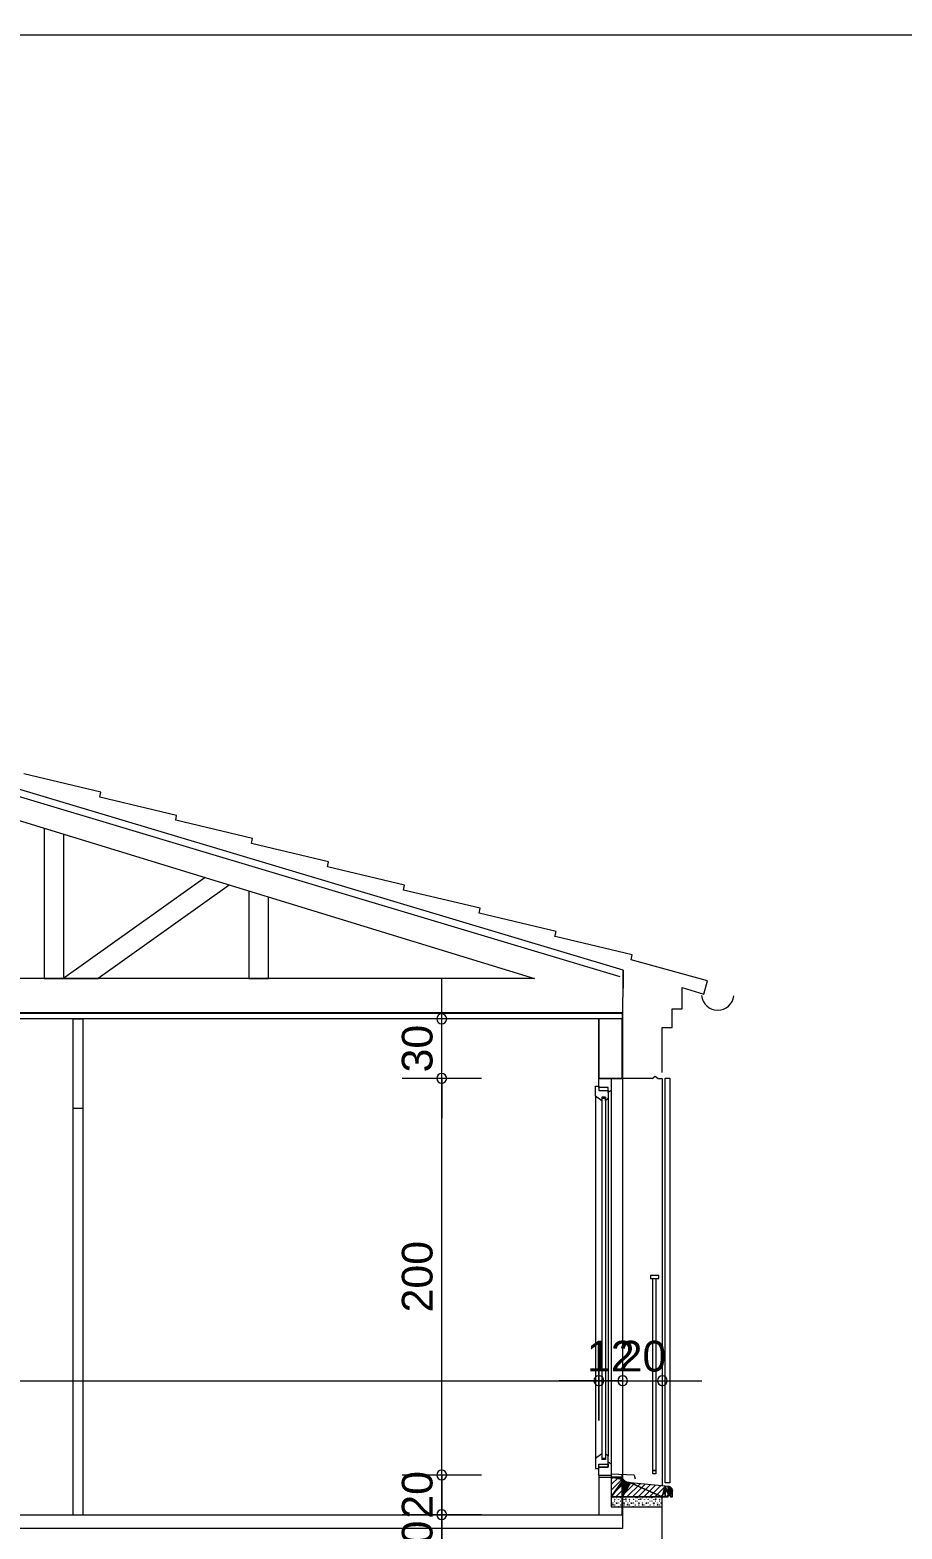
# Model space of a CAD drawing. Header units: metres. Extents: x -30.4 to 29.6, y -50.6 to 0.4.
# Drawn here: x 9.96 to 14.36, y -43.17 to -35.61 of the extents above; entities that cross this region are included whole.
import ezdxf
from ezdxf.enums import TextEntityAlignment as Align

# ---------------------------------------------------------------- set-up
doc = ezdxf.new("R2010")
doc.units = ezdxf.units.M
doc.header["$MEASUREMENT"] = 0
doc.layers.add('Calque commun', color=7, linetype='Continuous')
doc.layers.add('Cotations', color=7, linetype='Continuous')
doc.styles.add('Arial10', font='arial.ttf', dxfattribs={"height": 0.154626})

# ---------------------------------------------------------------- blocks, each defined once
blk = doc.blocks.new('CARTDCE')
at = {"layer": 'Calque commun', "color": 9, "linetype": 'Continuous', "lineweight": 9}
blk.add_line((20.202, 28.93), (-21.798, 28.93), dxfattribs=at)
blk = doc.blocks.new('new379')
at = {"layer": 'Cotations', "color": 14, "linetype": 'Continuous', "lineweight": 9}
blk.add_arc((0, 0), 0.5, 0, 359.9994, dxfattribs=at)
blk = doc.blocks.new('new380')
at = {"layer": 'Cotations', "color": 14, "linetype": 'Continuous', "lineweight": 9}
blk.add_arc((0, 0), 0.5, 0, 359.9994, dxfattribs=at)
blk = doc.blocks.new('DimLine45587')
at = {"layer": 'Cotations', "color": 14, "linetype": 'Continuous', "lineweight": 9}
for p, q in [((12.038, -42.8954), (12.038, -42.6954)), ((12.238, -42.8954), (11.838, -42.8954)), ((12.038, -43.0954), (12.038, -42.8954)), ((12.238, -43.0954), (11.838, -43.0954)), ((12.038, -43.0954), (12.038, -43.2954))]:
    blk.add_line(p, q, dxfattribs=at)
at = {"layer": 'Cotations', "color": 14, "linetype": 'Continuous', "lineweight": 9, "xscale": 0.05000000074505806, "yscale": 0.05000000074505806, "zscale": 0.05000000074505806}
for name, p, rotation in [('new380', (12.038, -42.8954), -90.00000000000001), ('new379', (12.038, -43.0954), 90)]:
    blk.add_blockref(name, p, dxfattribs=dict(at, rotation=rotation))
at = {"layer": 'Cotations', "color": 7, "linetype": 'Continuous', "lineweight": 9, "style": 'Arial10'}
blk.add_text('20', height=0.15463, rotation=90, dxfattribs=at).set_placement((12.0379, -42.9954), align=Align.BOTTOM_CENTER)
blk = doc.blocks.new('new381')
at = {"layer": 'Cotations', "color": 14, "linetype": 'Continuous', "lineweight": 9}
blk.add_arc((0, 0), 0.5, 0, 359.9994, dxfattribs=at)
blk = doc.blocks.new('new382')
at = {"layer": 'Cotations', "color": 14, "linetype": 'Continuous', "lineweight": 9}
blk.add_arc((0, 0), 0.5, 0, 359.9994, dxfattribs=at)
blk = doc.blocks.new('DimLine45593')
at = {"layer": 'Cotations', "color": 14, "linetype": 'Continuous', "lineweight": 9}
for p, q in [((12.038, -40.8954), (12.038, -40.6954)), ((12.238, -40.8954), (11.838, -40.8954)), ((12.038, -42.8954), (12.038, -40.8954)), ((12.238, -42.8954), (11.838, -42.8954)), ((12.038, -42.8954), (12.038, -43.0954))]:
    blk.add_line(p, q, dxfattribs=at)
at = {"layer": 'Cotations', "color": 14, "linetype": 'Continuous', "lineweight": 9, "xscale": 0.05000000074505806, "yscale": 0.05000000074505806, "zscale": 0.05000000074505806}
for name, p, rotation in [('new382', (12.038, -40.8954), -90.00000000000001), ('new381', (12.038, -42.8954), 90)]:
    blk.add_blockref(name, p, dxfattribs=dict(at, rotation=rotation))
at = {"layer": 'Cotations', "color": 7, "linetype": 'Continuous', "lineweight": 9, "style": 'Arial10'}
blk.add_text('200', height=0.15463, rotation=90, dxfattribs=at).set_placement((12.0379, -41.8954), align=Align.BOTTOM_CENTER)
blk = doc.blocks.new('new383')
at = {"layer": 'Cotations', "color": 14, "linetype": 'Continuous', "lineweight": 9}
blk.add_arc((0, 0), 0.5, 0, 359.9994, dxfattribs=at)
blk = doc.blocks.new('new384')
at = {"layer": 'Cotations', "color": 14, "linetype": 'Continuous', "lineweight": 9}
blk.add_arc((0, 0), 0.5, 0, 359.9994, dxfattribs=at)
blk = doc.blocks.new('DimLine45599')
at = {"layer": 'Cotations', "color": 14, "linetype": 'Continuous', "lineweight": 9}
for p, q in [((12.038, -40.5954), (12.038, -40.3954)), ((12.238, -40.5954), (11.838, -40.5954)), ((12.038, -40.8954), (12.038, -40.5954)), ((12.238, -40.8954), (11.838, -40.8954)), ((12.038, -40.8954), (12.038, -41.0954))]:
    blk.add_line(p, q, dxfattribs=at)
at = {"layer": 'Cotations', "color": 14, "linetype": 'Continuous', "lineweight": 9, "xscale": 0.05000000074505806, "yscale": 0.05000000074505806, "zscale": 0.05000000074505806}
for name, p, rotation in [('new384', (12.038, -40.5954), -90.00000000000001), ('new383', (12.038, -40.8954), 90)]:
    blk.add_blockref(name, p, dxfattribs=dict(at, rotation=rotation))
at = {"layer": 'Cotations', "color": 7, "linetype": 'Continuous', "lineweight": 9, "style": 'Arial10'}
blk.add_text('30', height=0.15463, rotation=90, dxfattribs=at).set_placement((12.0379, -40.7454), align=Align.BOTTOM_CENTER)
blk = doc.blocks.new('new391')
at = {"layer": 'Cotations', "color": 14, "linetype": 'Continuous', "lineweight": 9}
blk.add_arc((0, 0), 0.5, 0, 359.9994, dxfattribs=at)
blk = doc.blocks.new('new392')
at = {"layer": 'Cotations', "color": 14, "linetype": 'Continuous', "lineweight": 9}
blk.add_arc((0, 0), 0.5, 0, 359.9994, dxfattribs=at)
blk = doc.blocks.new('DimLine45634')
at = {"layer": 'Cotations', "color": 14, "linetype": 'Continuous', "lineweight": 9}
for p, q in [((12.038, -43.0954), (12.038, -42.8954)), ((12.238, -43.0954), (11.838, -43.0954)), ((12.038, -43.3954), (12.038, -43.0954)), ((12.238, -43.3954), (11.838, -43.3954)), ((12.038, -43.3954), (12.038, -43.5954))]:
    blk.add_line(p, q, dxfattribs=at)
at = {"layer": 'Cotations', "color": 14, "linetype": 'Continuous', "lineweight": 9, "xscale": 0.05000000074505806, "yscale": 0.05000000074505806, "zscale": 0.05000000074505806}
for name, p, rotation in [('new392', (12.038, -43.0954), -90.00000000000001), ('new391', (12.038, -43.3954), 90)]:
    blk.add_blockref(name, p, dxfattribs=dict(at, rotation=rotation))
at = {"layer": 'Cotations', "color": 7, "linetype": 'Continuous', "lineweight": 9, "style": 'Arial10'}
blk.add_text('30', height=0.15463, rotation=90, dxfattribs=at).set_placement((12.0379, -43.2454), align=Align.BOTTOM_CENTER)
blk = doc.blocks.new('new431')
at = {"layer": 'Cotations', "color": 14, "linetype": 'Continuous', "lineweight": 9}
blk.add_arc((0, 0), 0.5, 0, 359.9994, dxfattribs=at)
blk = doc.blocks.new('new432')
at = {"layer": 'Cotations', "color": 14, "linetype": 'Continuous', "lineweight": 9}
blk.add_arc((0, 0), 0.5, 0, 359.9994, dxfattribs=at)
blk = doc.blocks.new('DimLine45868')
at = {"layer": 'Cotations', "color": 14, "linetype": 'Continuous', "lineweight": 9}
for p, q in [((12.95, -42.2199), (12.95, -42.6199)), ((13.15, -42.2199), (13.15, -42.6199)), ((12.95, -42.4199), (12.75, -42.4199)), ((12.95, -42.4199), (13.15, -42.4199)), ((13.15, -42.4199), (13.35, -42.4199))]:
    blk.add_line(p, q, dxfattribs=at)
at = {"layer": 'Cotations', "color": 14, "linetype": 'Continuous', "lineweight": 9, "xscale": 0.05000000074505806, "yscale": 0.05000000074505806, "zscale": 0.05000000074505806}
blk.add_blockref('new431', (12.95, -42.4199), dxfattribs=at)
at = {"layer": 'Cotations', "color": 14, "linetype": 'Continuous', "lineweight": 9, "xscale": 0.05000000074505806, "yscale": 0.05000000074505806, "zscale": 0.05000000074505806, "rotation": 180}
blk.add_blockref('new432', (13.15, -42.4199), dxfattribs=at)
at = {"layer": 'Cotations', "color": 7, "linetype": 'Continuous', "lineweight": 9, "style": 'Arial10'}
blk.add_text('20', height=0.15463, dxfattribs=at).set_placement((13.05, -42.4198), align=Align.BOTTOM_CENTER)
blk = doc.blocks.new('new433')
at = {"layer": 'Cotations', "color": 14, "linetype": 'Continuous', "lineweight": 9}
blk.add_arc((0, 0), 0.5, 0, 359.9994, dxfattribs=at)
blk = doc.blocks.new('new434')
at = {"layer": 'Cotations', "color": 14, "linetype": 'Continuous', "lineweight": 9}
blk.add_arc((0, 0), 0.5, 0, 359.9994, dxfattribs=at)
blk = doc.blocks.new('DimLine45874')
at = {"layer": 'Cotations', "color": 14, "linetype": 'Continuous', "lineweight": 9}
for p, q in [((12.83, -42.2199), (12.83, -42.6199)), ((12.95, -42.2199), (12.95, -42.6199)), ((12.83, -42.4199), (12.63, -42.4199)), ((12.83, -42.4199), (12.95, -42.4199)), ((12.95, -42.4199), (13.15, -42.4199))]:
    blk.add_line(p, q, dxfattribs=at)
at = {"layer": 'Cotations', "color": 14, "linetype": 'Continuous', "lineweight": 9, "xscale": 0.05000000074505806, "yscale": 0.05000000074505806, "zscale": 0.05000000074505806}
blk.add_blockref('new433', (12.83, -42.4199), dxfattribs=at)
at = {"layer": 'Cotations', "color": 14, "linetype": 'Continuous', "lineweight": 9, "xscale": 0.05000000074505806, "yscale": 0.05000000074505806, "zscale": 0.05000000074505806, "rotation": 180}
blk.add_blockref('new434', (12.95, -42.4199), dxfattribs=at)
at = {"layer": 'Cotations', "color": 7, "linetype": 'Continuous', "lineweight": 9, "style": 'Arial10'}
blk.add_text('12', height=0.15463, dxfattribs=at).set_placement((12.89, -42.4198), align=Align.BOTTOM_CENTER)
blk = doc.blocks.new('new439')
at = {"layer": 'Cotations', "color": 14, "linetype": 'Continuous', "lineweight": 9}
blk.add_arc((0, 0), 0.5, 0, 359.9994, dxfattribs=at)
blk = doc.blocks.new('new440')
at = {"layer": 'Cotations', "color": 14, "linetype": 'Continuous', "lineweight": 9}
blk.add_arc((0, 0), 0.5, 0, 359.9994, dxfattribs=at)
blk = doc.blocks.new('DimLine45893')
at = {"layer": 'Cotations', "color": 14, "linetype": 'Continuous', "lineweight": 9}
for p, q in [((4.4684, -42.6199), (4.4684, -42.2199)), ((12.83, -42.6199), (12.83, -42.2199)), ((4.4684, -42.4199), (4.2684, -42.4199)), ((4.4684, -42.4199), (12.83, -42.4199)), ((12.83, -42.4199), (13.03, -42.4199))]:
    blk.add_line(p, q, dxfattribs=at)
at = {"layer": 'Cotations', "color": 14, "linetype": 'Continuous', "lineweight": 9, "xscale": 0.05000000074505806, "yscale": 0.05000000074505806, "zscale": 0.05000000074505806}
blk.add_blockref('new439', (4.4684, -42.4199), dxfattribs=at)
at = {"layer": 'Cotations', "color": 14, "linetype": 'Continuous', "lineweight": 9, "xscale": 0.05000000074505806, "yscale": 0.05000000074505806, "zscale": 0.05000000074505806, "rotation": 180}
blk.add_blockref('new440', (12.83, -42.4199), dxfattribs=at)
at = {"layer": 'Cotations', "color": 7, "linetype": 'Continuous', "lineweight": 9, "style": 'Arial10'}
blk.add_text('836', height=0.15463, dxfattribs=at).set_placement((8.6492, -42.4198), align=Align.BOTTOM_CENTER)
blk = doc.blocks.new('hatch2')
at = {"layer": 'Calque commun', "color": 7, "linetype": 'Continuous', "lineweight": 9}
for p, q in [((12.9018, -42.9054), (12.8915, -42.9157)), ((12.9301, -42.9054), (12.8915, -42.944)), ((12.9501, -42.9136), (12.8915, -42.9722)), ((12.9645, -42.9275), (12.8915, -43.0005)), ((12.9861, -42.9342), (12.915, -43.0054)), ((13.0122, -42.9364), (12.9432, -43.0054)), ((13.0379, -42.939), (12.9715, -43.0054)), ((13.0636, -42.9416), (12.9998, -43.0054)), ((13.0893, -42.9441), (13.0281, -43.0054)), ((13.1151, -42.9467), (13.0564, -43.0054)), ((13.1408, -42.9492), (13.0847, -43.0054)), ((13.1666, -42.9518), (13.1129, -43.0054)), ((13.1905, -42.9561), (13.1412, -43.0054)), ((13.2015, -42.9734), (13.1695, -43.0054)), ((13.2015, -43.0017), (13.1978, -43.0054))]:
    blk.add_line(p, q, dxfattribs=at)
at = {"layer": 'Calque commun', "color": 7, "linetype": 'Continuous', "lineweight": 18}
mesh = blk.add_polyface(dxfattribs=at)
corners = [(13.165, -43.0054), (13.1793, -43.0039), (13.1795, -43.0024), (12.9473, -42.9088), (12.9457, -42.9054), (12.8915, -42.9054), (12.95, -43.0054), (12.9866, -42.9342), (12.9828, -42.9339), (13.191, -43.001), (13.1915, -43.0024), (13.2015, -43.0054), (13.15, -43.0054), (12.9903, -42.9342), (13.1863, -42.9978), (13.1877, -42.9981), (13.2015, -42.9725), (13.1897, -42.9556), (13.1878, -42.9546), (13.1858, -42.9538), (13.1975, -42.9627), (13.1848, -42.9978), (13.1987, -42.9645), (12.9491, -42.9121), (13.1837, -42.9532), (13.1816, -42.9528), (13.1795, -42.9526), (13.2011, -42.9704), (13.2004, -42.9683), (13.1917, -43.0039), (13.1915, -43.0054), (12.9791, -42.9333), (12.9754, -42.9324), (13.1833, -42.9981), (12.9535, -42.9182), (12.9512, -42.9152), (13.165, -42.9517), (13.182, -42.9988), (13.1915, -42.9567), (13.1932, -42.958), (13.1901, -42.9998), (13.189, -42.9988), (12.8915, -43.0054), (13.18, -43.001), (13.1809, -42.9998), (13.1996, -42.9664), (12.9719, -42.9312), (12.9684, -42.9296), (12.9561, -42.921), (12.9589, -42.9235), (12.9619, -42.9258), (13.1962, -42.961), (13.1948, -42.9594), (12.9651, -42.9279), (13.1795, -43.0054)]
mesh.append_faces([[corners[k] for k in face] for face in [(39, 51, 52)]], dxfattribs={"vtx0": -1, "color": 7})
mesh.append_faces([[corners[k] for k in face] for face in [(20, 21, 22), (36, 37, 26), (38, 21, 39), (40, 16, 41), (42, 34, 5), (24, 33, 19), (48, 6, 49), (13, 12, 36), (33, 26, 37), (0, 36, 12)]], dxfattribs={"vtx0": -1, "vtx1": -1, "color": 7})
mesh.append_faces([[corners[k] for k in face] for face in [(33, 17, 19), (21, 28, 22), (0, 37, 36), (24, 26, 33), (21, 51, 39)]], dxfattribs={"vtx0": -1, "vtx1": -1, "vtx2": -1, "color": 7})
mesh.append_faces([[corners[k] for k in face] for face in [(0, 1, 2), (6, 7, 8), (21, 27, 28), (6, 31, 32), (6, 13, 7), (0, 43, 44), (40, 11, 16), (21, 16, 27), (6, 50, 49), (0, 2, 43), (0, 44, 37), (48, 42, 6), (38, 33, 21), (6, 8, 31)]], dxfattribs={"vtx0": -1, "vtx2": -1, "color": 7})
mesh.append_faces([[corners[k] for k in face] for face in [(9, 10, 11), (6, 12, 13), (14, 15, 16), (23, 3, 5), (21, 14, 16), (10, 29, 11), (34, 35, 5), (38, 17, 33), (40, 9, 11), (46, 47, 6), (35, 23, 5), (48, 34, 42), (47, 53, 6), (53, 50, 6), (32, 46, 6), (20, 51, 21), (15, 41, 16)]], dxfattribs={"vtx1": -1, "vtx2": -1, "color": 7})
mesh.append_faces([[corners[k] for k in face] for face in [(3, 4, 5), (17, 18, 19), (24, 25, 26), (29, 30, 11), (28, 45, 22), (0, 54, 1)]], dxfattribs={"vtx2": -1, "color": 7})
blk = doc.blocks.new('Block45927')
at = {"layer": 'Calque commun', "color": 7, "linetype": 'Continuous', "lineweight": 9}
for p, q in [((12.8925, -43.0162), (12.8915, -43.0162)), ((12.8915, -43.0195), (12.8925, -43.0195)), ((12.8921, -43.0272), (12.8915, -43.0266)), ((12.8915, -43.0279), (12.8921, -43.0272)), ((12.8934, -43.0179), (12.8925, -43.0162)), ((12.8925, -43.0195), (12.8934, -43.0179)), ((12.899, -43.046), (12.9, -43.0444)), ((12.9, -43.0476), (12.899, -43.046)), ((12.9, -43.0444), (12.9018, -43.0444)), ((12.9018, -43.0476), (12.9, -43.0476)), ((12.9003, -43.0085), (12.9009, -43.0079)), ((12.9009, -43.0091), (12.9003, -43.0085)), ((12.9003, -43.0366), (12.9009, -43.036)), ((12.9009, -43.0372), (12.9003, -43.0366)), ((12.9009, -43.0079), (12.9015, -43.0085)), ((12.9015, -43.0085), (12.9009, -43.0091)), ((12.9009, -43.036), (12.9015, -43.0366)), ((12.9015, -43.0366), (12.9009, -43.0372)), ((12.9018, -43.0444), (12.9028, -43.046)), ((12.9028, -43.046), (12.9018, -43.0476)), ((12.9096, -43.0179), (12.9103, -43.0172)), ((12.9103, -43.0185), (12.9096, -43.0179)), ((12.9096, -43.0272), (12.9103, -43.0266)), ((12.9103, -43.0279), (12.9096, -43.0272)), ((12.9096, -43.046), (12.9103, -43.0454)), ((12.9103, -43.0466), (12.9096, -43.046)), ((12.9096, -43.0554), (12.9103, -43.0547)), ((12.9103, -43.0172), (12.9109, -43.0179)), ((12.9109, -43.0179), (12.9103, -43.0185)), ((12.9103, -43.0266), (12.9109, -43.0272)), ((12.9109, -43.0272), (12.9103, -43.0279)), ((12.9103, -43.0454), (12.9109, -43.046)), ((12.9109, -43.046), (12.9103, -43.0466)), ((12.9103, -43.0547), (12.9109, -43.0554)), ((12.9178, -43.0366), (12.9187, -43.035)), ((12.9187, -43.0382), (12.9178, -43.0366)), ((12.9187, -43.035), (12.9206, -43.035)), ((12.9206, -43.0382), (12.9187, -43.0382)), ((12.919, -43.0085), (12.9196, -43.0079)), ((12.9196, -43.0091), (12.919, -43.0085)), ((12.9196, -43.0079), (12.9203, -43.0085)), ((12.9203, -43.0085), (12.9196, -43.0091)), ((12.9206, -43.035), (12.9215, -43.0366)), ((12.9215, -43.0366), (12.9206, -43.0382)), ((12.9271, -43.0554), (12.9281, -43.0537)), ((12.9281, -43.0537), (12.93, -43.0537)), ((12.9284, -43.0179), (12.929, -43.0172)), ((12.929, -43.0185), (12.9284, -43.0179)), ((12.9284, -43.0366), (12.929, -43.036)), ((12.929, -43.0372), (12.9284, -43.0366)), ((12.929, -43.0172), (12.9296, -43.0179)), ((12.9296, -43.0179), (12.929, -43.0185)), ((12.929, -43.036), (12.9296, -43.0366)), ((12.9296, -43.0366), (12.929, -43.0372)), ((12.93, -43.0537), (12.9309, -43.0554)), ((12.9378, -43.0085), (12.9384, -43.0079)), ((12.9384, -43.0091), (12.9378, -43.0085)), ((12.9378, -43.0272), (12.9384, -43.0266)), ((12.9384, -43.0279), (12.9378, -43.0272)), ((12.9378, -43.046), (12.9384, -43.0454)), ((12.9384, -43.0466), (12.9378, -43.046)), ((12.9384, -43.0079), (12.939, -43.0085)), ((12.939, -43.0085), (12.9384, -43.0091)), ((12.9384, -43.0266), (12.939, -43.0272)), ((12.939, -43.0272), (12.9384, -43.0279)), ((12.9384, -43.0454), (12.939, -43.046)), ((12.939, -43.046), (12.9384, -43.0466)), ((12.9459, -43.0085), (12.9468, -43.0069)), ((12.9468, -43.0101), (12.9459, -43.0085)), ((12.9468, -43.0069), (12.9487, -43.0069)), ((12.9487, -43.0101), (12.9468, -43.0101)), ((12.9471, -43.0272), (12.9478, -43.0266)), ((12.9478, -43.0279), (12.9471, -43.0272)), ((12.9478, -43.0266), (12.9484, -43.0272)), ((12.9484, -43.0272), (12.9478, -43.0279)), ((12.9487, -43.0069), (12.9496, -43.0085)), ((12.9496, -43.0085), (12.9487, -43.0101)), ((12.9553, -43.0366), (12.9562, -43.035)), ((12.9562, -43.0382), (12.9553, -43.0366)), ((12.9562, -43.035), (12.9581, -43.035)), ((12.9581, -43.0382), (12.9562, -43.0382)), ((12.9565, -43.0179), (12.9571, -43.0172)), ((12.9571, -43.0185), (12.9565, -43.0179)), ((12.9565, -43.046), (12.9571, -43.0454)), ((12.9571, -43.0466), (12.9565, -43.046)), ((12.9571, -43.0172), (12.9578, -43.0179)), ((12.9578, -43.0179), (12.9571, -43.0185)), ((12.9571, -43.0454), (12.9578, -43.046)), ((12.9578, -43.046), (12.9571, -43.0466)), ((12.9581, -43.035), (12.959, -43.0366)), ((12.959, -43.0366), (12.9581, -43.0382)), ((12.9646, -43.0179), (12.9656, -43.0162)), ((12.9656, -43.0195), (12.9646, -43.0179)), ((12.9656, -43.0162), (12.9665, -43.0162)), ((12.9665, -43.0195), (12.9656, -43.0195)), ((12.9659, -43.0272), (12.9665, -43.0266)), ((12.9665, -43.0279), (12.9659, -43.0272)), ((12.9675, -43.0162), (12.9665, -43.0162)), ((12.9665, -43.0195), (12.9675, -43.0195)), ((12.9671, -43.0272), (12.9665, -43.0266)), ((12.9665, -43.0279), (12.9671, -43.0272)), ((12.9684, -43.0179), (12.9675, -43.0162)), ((12.9675, -43.0195), (12.9684, -43.0179)), ((12.974, -43.046), (12.975, -43.0444)), ((12.975, -43.0476), (12.974, -43.046)), ((12.975, -43.0444), (12.9768, -43.0444)), ((12.9768, -43.0476), (12.975, -43.0476)), ((12.9753, -43.0085), (12.9759, -43.0079)), ((12.9759, -43.0091), (12.9753, -43.0085)), ((12.9753, -43.0366), (12.9759, -43.036)), ((12.9759, -43.0372), (12.9753, -43.0366)), ((12.9759, -43.0079), (12.9765, -43.0085)), ((12.9765, -43.0085), (12.9759, -43.0091)), ((12.9759, -43.036), (12.9765, -43.0366)), ((12.9765, -43.0366), (12.9759, -43.0372)), ((12.9768, -43.0444), (12.9778, -43.046)), ((12.9778, -43.046), (12.9768, -43.0476)), ((12.9846, -43.0179), (12.9853, -43.0172)), ((12.9853, -43.0185), (12.9846, -43.0179)), ((12.9846, -43.0272), (12.9853, -43.0266)), ((12.9853, -43.0279), (12.9846, -43.0272)), ((12.9846, -43.046), (12.9853, -43.0454)), ((12.9853, -43.0466), (12.9846, -43.046)), ((12.9846, -43.0554), (12.9853, -43.0547)), ((12.9853, -43.0172), (12.9859, -43.0179)), ((12.9859, -43.0179), (12.9853, -43.0185)), ((12.9853, -43.0266), (12.9859, -43.0272)), ((12.9859, -43.0272), (12.9853, -43.0279)), ((12.9853, -43.0454), (12.9859, -43.046)), ((12.9859, -43.046), (12.9853, -43.0466)), ((12.9853, -43.0547), (12.9859, -43.0554)), ((12.9928, -43.0366), (12.9937, -43.035)), ((12.9937, -43.0382), (12.9928, -43.0366)), ((12.9937, -43.035), (12.9956, -43.035)), ((12.9956, -43.0382), (12.9937, -43.0382)), ((12.994, -43.0085), (12.9946, -43.0079)), ((12.9946, -43.0091), (12.994, -43.0085)), ((12.9946, -43.0079), (12.9953, -43.0085)), ((12.9953, -43.0085), (12.9946, -43.0091)), ((12.9956, -43.035), (12.9965, -43.0366)), ((12.9965, -43.0366), (12.9956, -43.0382)), ((13.0021, -43.0554), (13.0031, -43.0537)), ((13.0031, -43.0537), (13.005, -43.0537)), ((13.0034, -43.0179), (13.004, -43.0172)), ((13.004, -43.0185), (13.0034, -43.0179)), ((13.0034, -43.0366), (13.004, -43.036)), ((13.004, -43.0372), (13.0034, -43.0366)), ((13.004, -43.0172), (13.0046, -43.0179)), ((13.0046, -43.0179), (13.004, -43.0185)), ((13.004, -43.036), (13.0046, -43.0366)), ((13.0046, -43.0366), (13.004, -43.0372)), ((13.005, -43.0537), (13.0059, -43.0554)), ((13.0128, -43.0085), (13.0134, -43.0079)), ((13.0134, -43.0091), (13.0128, -43.0085)), ((13.0128, -43.0272), (13.0134, -43.0266)), ((13.0134, -43.0279), (13.0128, -43.0272)), ((13.0128, -43.046), (13.0134, -43.0454)), ((13.0134, -43.0466), (13.0128, -43.046)), ((13.0134, -43.0079), (13.014, -43.0085)), ((13.014, -43.0085), (13.0134, -43.0091)), ((13.0134, -43.0266), (13.014, -43.0272)), ((13.014, -43.0272), (13.0134, -43.0279)), ((13.0134, -43.0454), (13.014, -43.046)), ((13.014, -43.046), (13.0134, -43.0466)), ((13.0209, -43.0085), (13.0218, -43.0069)), ((13.0218, -43.0101), (13.0209, -43.0085)), ((13.0218, -43.0069), (13.0237, -43.0069)), ((13.0237, -43.0101), (13.0218, -43.0101)), ((13.0221, -43.0272), (13.0228, -43.0266)), ((13.0228, -43.0279), (13.0221, -43.0272)), ((13.0228, -43.0266), (13.0234, -43.0272)), ((13.0234, -43.0272), (13.0228, -43.0279)), ((13.0237, -43.0069), (13.0246, -43.0085)), ((13.0246, -43.0085), (13.0237, -43.0101)), ((13.0303, -43.0366), (13.0312, -43.035)), ((13.0312, -43.0382), (13.0303, -43.0366)), ((13.0312, -43.035), (13.0331, -43.035)), ((13.0331, -43.0382), (13.0312, -43.0382)), ((13.0315, -43.0179), (13.0321, -43.0172)), ((13.0321, -43.0185), (13.0315, -43.0179)), ((13.0315, -43.046), (13.0321, -43.0454)), ((13.0321, -43.0466), (13.0315, -43.046)), ((13.0321, -43.0172), (13.0328, -43.0179)), ((13.0328, -43.0179), (13.0321, -43.0185)), ((13.0321, -43.0454), (13.0328, -43.046)), ((13.0328, -43.046), (13.0321, -43.0466)), ((13.0331, -43.035), (13.034, -43.0366)), ((13.034, -43.0366), (13.0331, -43.0382)), ((13.0396, -43.0179), (13.0406, -43.0162)), ((13.0406, -43.0195), (13.0396, -43.0179)), ((13.0406, -43.0162), (13.0415, -43.0162)), ((13.0415, -43.0195), (13.0406, -43.0195)), ((13.0409, -43.0272), (13.0415, -43.0266)), ((13.0415, -43.0279), (13.0409, -43.0272)), ((13.0425, -43.0162), (13.0415, -43.0162)), ((13.0415, -43.0195), (13.0425, -43.0195)), ((13.0421, -43.0272), (13.0415, -43.0266)), ((13.0415, -43.0279), (13.0421, -43.0272)), ((13.0434, -43.0179), (13.0425, -43.0162)), ((13.0425, -43.0195), (13.0434, -43.0179)), ((13.049, -43.046), (13.05, -43.0444)), ((13.05, -43.0476), (13.049, -43.046)), ((13.05, -43.0444), (13.0518, -43.0444)), ((13.0518, -43.0476), (13.05, -43.0476)), ((13.0503, -43.0085), (13.0509, -43.0079)), ((13.0509, -43.0091), (13.0503, -43.0085)), ((13.0503, -43.0366), (13.0509, -43.036)), ((13.0509, -43.0372), (13.0503, -43.0366)), ((13.0509, -43.0079), (13.0515, -43.0085)), ((13.0515, -43.0085), (13.0509, -43.0091)), ((13.0509, -43.036), (13.0515, -43.0366)), ((13.0515, -43.0366), (13.0509, -43.0372)), ((13.0518, -43.0444), (13.0528, -43.046)), ((13.0528, -43.046), (13.0518, -43.0476)), ((13.0596, -43.0179), (13.0603, -43.0172)), ((13.0603, -43.0185), (13.0596, -43.0179)), ((13.0596, -43.0272), (13.0603, -43.0266)), ((13.0603, -43.0279), (13.0596, -43.0272)), ((13.0596, -43.046), (13.0603, -43.0454)), ((13.0603, -43.0466), (13.0596, -43.046)), ((13.0596, -43.0554), (13.0603, -43.0547)), ((13.0603, -43.0172), (13.0609, -43.0179)), ((13.0609, -43.0179), (13.0603, -43.0185)), ((13.0603, -43.0266), (13.0609, -43.0272)), ((13.0609, -43.0272), (13.0603, -43.0279)), ((13.0603, -43.0454), (13.0609, -43.046)), ((13.0609, -43.046), (13.0603, -43.0466)), ((13.0603, -43.0547), (13.0609, -43.0554)), ((13.0678, -43.0366), (13.0687, -43.035)), ((13.0687, -43.0382), (13.0678, -43.0366)), ((13.0687, -43.035), (13.0706, -43.035)), ((13.0706, -43.0382), (13.0687, -43.0382)), ((13.069, -43.0085), (13.0696, -43.0079)), ((13.0696, -43.0091), (13.069, -43.0085)), ((13.0696, -43.0079), (13.0703, -43.0085)), ((13.0703, -43.0085), (13.0696, -43.0091)), ((13.0706, -43.035), (13.0715, -43.0366)), ((13.0715, -43.0366), (13.0706, -43.0382)), ((13.0771, -43.0554), (13.0781, -43.0537)), ((13.0781, -43.0537), (13.08, -43.0537)), ((13.0784, -43.0179), (13.079, -43.0172)), ((13.079, -43.0185), (13.0784, -43.0179)), ((13.0784, -43.0366), (13.079, -43.036)), ((13.079, -43.0372), (13.0784, -43.0366)), ((13.079, -43.0172), (13.0796, -43.0179)), ((13.0796, -43.0179), (13.079, -43.0185)), ((13.079, -43.036), (13.0796, -43.0366)), ((13.0796, -43.0366), (13.079, -43.0372)), ((13.08, -43.0537), (13.0809, -43.0554)), ((13.0878, -43.0085), (13.0884, -43.0079)), ((13.0884, -43.0091), (13.0878, -43.0085)), ((13.0878, -43.0272), (13.0884, -43.0266)), ((13.0884, -43.0279), (13.0878, -43.0272)), ((13.0878, -43.046), (13.0884, -43.0454)), ((13.0884, -43.0466), (13.0878, -43.046)), ((13.0884, -43.0079), (13.089, -43.0085)), ((13.089, -43.0085), (13.0884, -43.0091)), ((13.0884, -43.0266), (13.089, -43.0272)), ((13.089, -43.0272), (13.0884, -43.0279)), ((13.0884, -43.0454), (13.089, -43.046)), ((13.089, -43.046), (13.0884, -43.0466)), ((13.0959, -43.0085), (13.0968, -43.0069)), ((13.0968, -43.0101), (13.0959, -43.0085)), ((13.0968, -43.0069), (13.0987, -43.0069)), ((13.0987, -43.0101), (13.0968, -43.0101)), ((13.0971, -43.0272), (13.0978, -43.0266)), ((13.0978, -43.0279), (13.0971, -43.0272)), ((13.0978, -43.0266), (13.0984, -43.0272)), ((13.0984, -43.0272), (13.0978, -43.0279)), ((13.0987, -43.0069), (13.0996, -43.0085)), ((13.0996, -43.0085), (13.0987, -43.0101)), ((13.1053, -43.0366), (13.1062, -43.035)), ((13.1062, -43.0382), (13.1053, -43.0366)), ((13.1062, -43.035), (13.1081, -43.035)), ((13.1081, -43.0382), (13.1062, -43.0382)), ((13.1065, -43.0179), (13.1071, -43.0172)), ((13.1071, -43.0185), (13.1065, -43.0179)), ((13.1065, -43.046), (13.1071, -43.0454)), ((13.1071, -43.0466), (13.1065, -43.046)), ((13.1071, -43.0172), (13.1078, -43.0179)), ((13.1078, -43.0179), (13.1071, -43.0185)), ((13.1071, -43.0454), (13.1078, -43.046)), ((13.1078, -43.046), (13.1071, -43.0466)), ((13.1081, -43.035), (13.109, -43.0366)), ((13.109, -43.0366), (13.1081, -43.0382)), ((13.1146, -43.0179), (13.1156, -43.0162)), ((13.1156, -43.0195), (13.1146, -43.0179)), ((13.1156, -43.0162), (13.1165, -43.0162)), ((13.1165, -43.0195), (13.1156, -43.0195)), ((13.1159, -43.0272), (13.1165, -43.0266)), ((13.1165, -43.0279), (13.1159, -43.0272)), ((13.1175, -43.0162), (13.1165, -43.0162)), ((13.1165, -43.0195), (13.1175, -43.0195)), ((13.1171, -43.0272), (13.1165, -43.0266)), ((13.1165, -43.0279), (13.1171, -43.0272)), ((13.1184, -43.0179), (13.1175, -43.0162)), ((13.1175, -43.0195), (13.1184, -43.0179)), ((13.124, -43.046), (13.125, -43.0444)), ((13.125, -43.0476), (13.124, -43.046)), ((13.125, -43.0444), (13.1268, -43.0444)), ((13.1268, -43.0476), (13.125, -43.0476)), ((13.1253, -43.0085), (13.1259, -43.0079)), ((13.1259, -43.0091), (13.1253, -43.0085)), ((13.1253, -43.0366), (13.1259, -43.036)), ((13.1259, -43.0372), (13.1253, -43.0366)), ((13.1259, -43.0079), (13.1265, -43.0085)), ((13.1265, -43.0085), (13.1259, -43.0091)), ((13.1259, -43.036), (13.1265, -43.0366)), ((13.1265, -43.0366), (13.1259, -43.0372)), ((13.1268, -43.0444), (13.1278, -43.046)), ((13.1278, -43.046), (13.1268, -43.0476)), ((13.1346, -43.0179), (13.1353, -43.0172)), ((13.1353, -43.0185), (13.1346, -43.0179)), ((13.1346, -43.0272), (13.1353, -43.0266)), ((13.1353, -43.0279), (13.1346, -43.0272)), ((13.1346, -43.046), (13.1353, -43.0454)), ((13.1353, -43.0466), (13.1346, -43.046)), ((13.1346, -43.0554), (13.1353, -43.0547)), ((13.1353, -43.0172), (13.1359, -43.0179)), ((13.1359, -43.0179), (13.1353, -43.0185)), ((13.1353, -43.0266), (13.1359, -43.0272)), ((13.1359, -43.0272), (13.1353, -43.0279)), ((13.1353, -43.0454), (13.1359, -43.046)), ((13.1359, -43.046), (13.1353, -43.0466)), ((13.1353, -43.0547), (13.1359, -43.0554)), ((13.1428, -43.0366), (13.1437, -43.035)), ((13.1437, -43.0382), (13.1428, -43.0366)), ((13.1437, -43.035), (13.1456, -43.035)), ((13.1456, -43.0382), (13.1437, -43.0382)), ((13.144, -43.0085), (13.1446, -43.0079)), ((13.1446, -43.0091), (13.144, -43.0085)), ((13.1446, -43.0079), (13.1453, -43.0085)), ((13.1453, -43.0085), (13.1446, -43.0091)), ((13.1456, -43.035), (13.1465, -43.0366)), ((13.1465, -43.0366), (13.1456, -43.0382))]:
    blk.add_line(p, q, dxfattribs=at)
blk = doc.blocks.new('pattern4')
at = {"layer": 'Calque commun', "color": 0, "linetype": 'ByBlock', "lineweight": -2}
blk.add_blockref('Block45927', (0, 0), dxfattribs=at)
at = {"layer": 'Calque commun', "color": 7, "linetype": 'Continuous', "lineweight": 18}
mesh = blk.add_polyface(dxfattribs=at)
corners = [(12.8915, -43.0054), (12.8915, -43.0554), (13.15, -43.0554), (13.15, -43.0054)]
mesh.append_faces([[corners[k] for k in face] for face in [(0, 1, 2, 3)]], dxfattribs={"color": 7})

msp = doc.modelspace()

# ---------------------------------------------------------------- linework, layer by layer
at = {"layer": 'Calque commun', "color": 7, "linetype": 'Continuous', "lineweight": 18}
for p, q in [((12.9521, -40.3506), (8.6492, -39.0619)), ((12.9367, -40.3829), (8.6492, -39.0988)), ((12.95, -40.8954), (12.9521, -40.3506)), ((12.95, -40.5654), (4.3484, -40.5654)), ((12.95, -40.5954), (12.95, -40.5654)), ((12.95, -40.5954), (4.3484, -40.5954)), ((12.83, -40.8954), (12.83, -40.5954)), ((13.15, -40.7908), (13.15, -40.7908)), ((13.0985, -40.8953), (13.1135, -40.8838)), ((13.1135, -40.8838), (13.1285, -40.8953)), ((13.0985, -40.8954), (12.95, -40.8954)), ((13.1285, -40.8954), (13.15, -40.8954)), ((12.83, -42.8954), (12.8915, -42.8954)), ((12.83, -42.8954), (12.83, -43.0954)), ((12.95, -43.0554), (12.95, -43.1654)), ((12.95, -43.0554), (13.15, -43.0554)), ((13.15, -43.6954), (13.15, -43.0536)), ((12.95, -43.1654), (4.3484, -43.1654))]:
    msp.add_line(p, q, dxfattribs=at)
at = {"layer": 'Calque commun', "color": 7, "linetype": 'Continuous', "lineweight": 9}
for p, q in [((8.6645, -39.2151), (12.5051, -40.3912)), ((10.0332, -39.6343), (10.0332, -40.391)), ((10.1332, -40.391), (10.1332, -39.6649)), ((10.8454, -39.883), (10.1332, -40.391)), ((10.3054, -40.391), (10.9658, -39.9199)), ((11.065, -39.9502), (11.065, -40.391)), ((11.165, -40.391), (11.165, -39.9808)), ((12.9518, -40.3505), (12.9518, -40.4411)), ((12.5051, -40.3912), (8.7912, -40.3912)), ((10.0332, -40.391), (10.1332, -40.391)), ((10.0332, -40.3912), (10.1332, -40.3912)), ((10.1332, -40.391), (10.3054, -40.391)), ((10.1332, -40.3912), (10.3054, -40.3912)), ((11.065, -40.391), (11.165, -40.391)), ((11.065, -40.3912), (11.165, -40.3912)), ((12.83, -40.5954), (12.83, -40.8954)), ((13.1108, -40.8754), (13.1108, -40.8754)), ((12.8135, -40.9349), (12.83, -40.9349)), ((12.8135, -40.9849), (12.8135, -40.9349)), ((12.83, -40.8954), (12.95, -40.8954)), ((12.83, -40.8954), (12.95, -40.8954)), ((12.9534, -40.8954), (12.83, -40.8954)), ((12.83, -40.9418), (12.83, -40.8954)), ((12.83, -40.9349), (12.83, -40.9568)), ((12.8765, -40.9418), (12.83, -40.9418)), ((12.83, -40.9568), (12.8765, -40.9568)), ((12.8765, -40.9568), (12.8765, -40.9418)), ((12.8915, -40.9568), (12.8765, -40.9668)), ((12.8765, -40.9668), (12.8765, -40.9568)), ((12.8765, -40.9568), (12.8765, -40.9976)), ((12.8915, -40.8954), (12.8915, -42.9054)), ((12.8915, -40.9418), (12.8915, -40.9568)), ((12.95, -40.8954), (12.95, -42.8924)), ((13.15, -40.8954), (13.15, -42.9502)), ((13.1638, -40.8949), (13.1874, -40.8949)), ((13.1638, -42.9345), (13.1638, -40.8949)), ((13.1874, -40.8949), (13.1874, -42.9345)), ((12.8443, -41.0092), (12.8135, -40.9849)), ((12.8135, -40.9849), (12.8135, -42.8123)), ((12.8643, -40.9895), (12.8443, -40.9895)), ((12.8443, -40.9895), (12.8443, -41.0092)), ((12.8443, -40.9895), (12.8443, -42.8176)), ((12.8643, -40.9976), (12.8443, -40.9976)), ((12.8643, -40.9976), (12.8643, -40.9895)), ((12.8643, -40.9895), (12.8643, -42.8176)), ((12.8765, -40.9976), (12.8643, -41.0092)), ((12.8643, -41.0092), (12.8643, -40.9976)), ((12.8765, -40.9976), (12.8765, -42.7996)), ((13.1029, -41.9052), (13.118, -41.9052)), ((13.1029, -42.8718), (13.1029, -41.9052)), ((13.118, -41.9052), (13.118, -42.8718)), ((12.8443, -42.788), (12.8135, -42.8123)), ((12.8135, -42.8123), (12.8135, -42.8623)), ((12.83, -42.8954), (12.83, -42.8404)), ((12.83, -42.8404), (12.8765, -42.8404)), ((12.8643, -42.8117), (12.8443, -42.8117)), ((12.8643, -42.8176), (12.8443, -42.8176)), ((12.8765, -42.7996), (12.8643, -42.788)), ((12.8765, -42.8404), (12.8765, -42.7996)), ((12.8765, -42.8554), (12.8765, -42.8275)), ((12.8915, -42.8404), (12.8765, -42.8304)), ((12.8765, -42.8404), (12.8765, -42.8554)), ((12.8135, -42.8623), (12.83, -42.8623)), ((12.83, -42.8554), (12.8765, -42.8554)), ((12.8765, -42.8554), (12.83, -42.8554)), ((12.8315, -42.9054), (12.95, -42.9054)), ((12.8315, -42.9054), (12.95, -42.9054)), ((13.0078, -42.8954), (12.8915, -42.8904)), ((12.95, -42.9054), (12.9457, -42.9054)), ((12.95, -42.9054), (12.95, -42.9054)), ((13.0078, -42.8954), (13.0127, -42.9147)), ((13.118, -42.8718), (13.1029, -42.8718)), ((13.165, -43.0054), (13.15, -43.0054)), ((13.1874, -42.9345), (13.1638, -42.9345))]:
    msp.add_line(p, q, dxfattribs=at)
at = {"layer": 'Calque commun', "color": 5, "linetype": 'ByBlock', "lineweight": -2}
msp.add_line((4.3484, -40.5654), (12.95, -40.5654), dxfattribs=at)
at = {"layer": 'Calque commun', "color": 15, "linetype": 'Continuous', "lineweight": 18}
for p, q in [((10.1784, -40.5954), (10.1784, -41.0454)), ((10.1784, -40.5954), (10.2284, -40.5954)), ((10.2284, -40.5954), (10.2284, -41.0454)), ((10.1784, -41.0454), (10.2284, -41.0454))]:
    msp.add_line(p, q, dxfattribs=at)
at = {"layer": 'Calque commun', "color": 3, "linetype": 'ByBlock', "lineweight": -2}
for p, q in [((12.95, -40.8953), (12.95, -40.5954)), ((12.95, -43.0954), (12.95, -42.8904))]:
    msp.add_line(p, q, dxfattribs=at)
at = {"layer": 'Calque commun', "color": 20, "linetype": 'Continuous', "lineweight": 9}
for p, q in [((10.1784, -41.0454), (10.1784, -43.0954)), ((10.1784, -41.0454), (10.2284, -41.0454)), ((10.2284, -41.0454), (10.2284, -43.0954)), ((10.1784, -43.0954), (10.2284, -43.0954))]:
    msp.add_line(p, q, dxfattribs=at)
at = {"layer": 'Calque commun', "color": 7, "linetype": 'Continuous', "lineweight": 18}
msp.add_arc((13.4296, -40.4698), 0.0817, 185.53686, 353.73808, dxfattribs=at)
at = {"layer": 'Cotations', "color": 6, "linetype": 'Continuous', "lineweight": 18}
msp.add_polyline3d([(13.15, -40.8666, 0), (13.15, -40.6392, 0), (13.2, -40.6392, 0), (13.2, -40.545, 0), (13.25, -40.545, 0), (13.25, -40.4366, 0), (13.3593, -40.4716, 0), (13.3773, -40.4033, 0), (12.9933, -40.2975, 0), (12.9978, -40.2725, 0), (12.6106, -40.1803, 0), (12.6086, -40.1798, 0), (12.6152, -40.1553, 0), (12.2259, -40.0626, 0), (12.2318, -40.038, 0), (11.8452, -39.946, 0), (11.8498, -39.921, 0), (11.4625, -39.8288, 0), (11.4671, -39.8038, 0), (11.0798, -39.7116, 0), (11.0844, -39.6866, 0), (10.6971, -39.5944, 0), (10.7017, -39.5695, 0), (10.3144, -39.4773, 0), (10.319, -39.4523, 0), (9.9317, -39.3601, 0)], dxfattribs=at)

# ---------------------------------------------------------------- block references
at = {"layer": 'Calque commun', "color": 0, "linetype": 'ByBlock', "lineweight": -2, "xscale": 0.5, "yscale": 0.5, "zscale": 0.5}
msp.add_blockref('CARTDCE', (19.1946, -50.1013), dxfattribs=at)
at = {"layer": 'Calque commun', "color": 0, "linetype": 'ByBlock', "lineweight": -2}
for name in ['hatch2', 'pattern4']:
    msp.add_blockref(name, (0, 0), dxfattribs=at)
at = {"layer": 'Cotations', "color": 14, "linetype": 'Continuous', "lineweight": 9}
for name in ['DimLine45599', 'DimLine45593', 'DimLine45893', 'DimLine45874', 'DimLine45868', 'DimLine45587', 'DimLine45634']:
    msp.add_blockref(name, (0, 0), dxfattribs=at)

# ---------------------------------------------------------------- meshes
at = {"layer": 'Calque commun', "color": 7, "linetype": 'Continuous', "lineweight": 9}
mesh = msp.add_polyface(dxfattribs=at)
corners = [(29.6021, -8.6275), (-30.3979, -8.6275), (-30.3979, -50.6275), (29.6021, -50.6275)]
mesh.append_faces([[corners[k] for k in face] for face in [(0, 1, 2, 3)]], dxfattribs={"color": 7})
at = {"layer": 'Calque commun', "color": 7, "linetype": 'Continuous', "lineweight": 18}
mesh = msp.add_polyface(dxfattribs=at)
corners = [(13.133, -41.8889), (13.0901, -41.8889), (13.0901, -41.9052), (13.133, -41.9052)]
mesh.append_faces([[corners[k] for k in face] for face in [(0, 1, 2, 3)]], dxfattribs={"color": 7})
mesh = msp.add_polyface(dxfattribs=at)
corners = [(13.118, -42.8889), (13.1029, -42.8889), (13.1029, -42.8718), (13.118, -42.8718)]
mesh.append_faces([[corners[k] for k in face] for face in [(0, 1, 2, 3)]], dxfattribs={"color": 7})
mesh = msp.add_polyface(dxfattribs=at)
corners = [(4.3484, -43.1654), (4.3484, -43.0954), (12.95, -43.0954), (12.95, -43.1654)]
mesh.append_faces([[corners[k] for k in face] for face in [(0, 1, 2, 3)]], dxfattribs={"color": 7})

doc.saveas('drawing.dxf')
